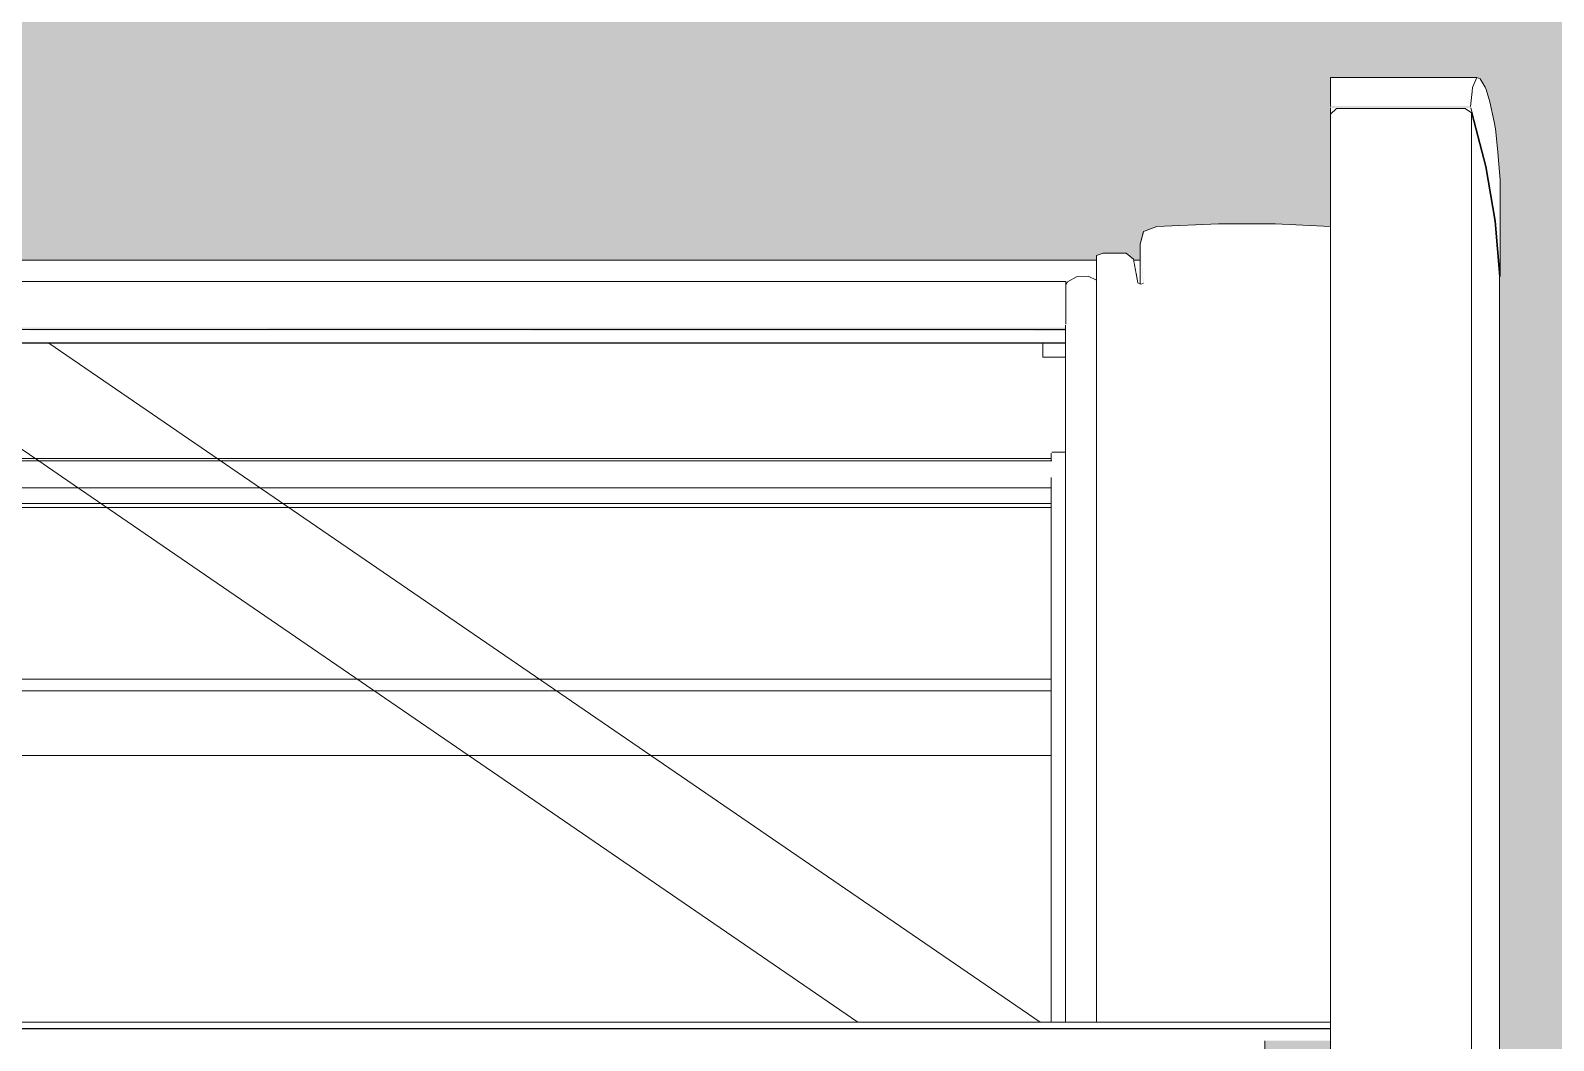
# Model space of a CAD drawing. Header units: metres. Extents: x -3 to 171, y -23 to 41.
# Drawn here: x 10.8153 to 11.251, y -0.8992 to -0.6103 of the extents above; entities that cross this region are included whole.
import ezdxf

# ---------------------------------------------------------------- set-up
doc = ezdxf.new("R2010")
doc.units = ezdxf.units.M
doc.header["$MEASUREMENT"] = 0
doc.set_wipeout_variables(frame=1)
doc.linetypes.add('Schnittlinie', pattern=[0.006, 0.003, -0.0015, 0, -0.0015])
doc.linetypes.add('Wipeout_Contour', pattern=[1, 0, -1])
for name, color, linetype in [('6._Dach PP STG1_1_310 Dachkonstruktion massiv', 7, 'Continuous'), ('6._Dach PP STG1_1_320 Dachstuhl', 7, 'Continuous'), ('6._Dach PP STG1_1_325 Dachfenster', 7, 'Continuous'), ('6._Dach PP STG1_1_330 Dachaufbau', 7, 'Continuous'), ('6._Dach PP STG1_1_851 Marker Schnitt', 7, 'Continuous')]:
    doc.layers.add(name, color=color, linetype=linetype)

msp = doc.modelspace()

# ---------------------------------------------------------------- linework, layer by layer
at = {"layer": '6._Dach PP STG1_1_310 Dachkonstruktion massiv', "color": 7, "linetype": 'Continuous', "lineweight": 18, "ltscale": 1000, "flags": 128}
for points in [[(11.16835, -0.83512), (7.80835, -0.83512)], [(11.16835, -1.47553), (11.16835, -0.83512)]]:
    msp.add_lwpolyline(points, dxfattribs=at)
at = {"layer": '6._Dach PP STG1_1_325 Dachfenster', "color": 7, "linetype": 'Continuous', "lineweight": 13, "ltscale": 1000, "true_color": 0xf4f4f4, "flags": 128}
msp.add_lwpolyline([(11.1073, -0.85476), (10.5127, -0.85476)], dxfattribs=at)

# ---------------------------------------------------------------- wipeouts: each hides what was drawn before it
at = {"color": 254, "linetype": 'Wipeout_Contour', "lineweight": 0, "ltscale": 38.158556}
msp.add_wipeout([(11.16835, -0.73222), (7.80835, -0.73222), (7.80835, -0.76511), (11.16835, -0.76511)], dxfattribs=at).dxf.layer = '6._Dach PP STG1_1_330 Dachaufbau'

# ---------------------------------------------------------------- next in the draw order: hatches: boundary and pattern name
at = {"layer": '6._Dach PP STG1_1_330 Dachaufbau', "linetype": 'Continuous', "lineweight": 0, "true_color": 0x000000}
h = msp.add_hatch(color=18, dxfattribs=at)
h.paths.add_polyline_path([(6.325, -0.39851), (6.325, -1.51148), (12.655, -1.51148), (12.655, -0.39851)])
h.paths.add_polyline_path([(7.80835, -1.24173), (7.80835, -0.73222), (11.16835, -0.73222), (11.16835, -1.24173)], flags=0)

# ---------------------------------------------------------------- next in the draw order: linework, layer by layer
at = {"layer": '6._Dach PP STG1_1_330 Dachaufbau', "color": 7, "linetype": 'Continuous', "lineweight": 18, "ltscale": 1000, "flags": 128}
msp.add_lwpolyline([(11.16835, -0.73222), (7.80835, -0.73222)], dxfattribs=at)

# ---------------------------------------------------------------- next in the draw order: wipeouts: each hides what was drawn before it
at = {"color": 254, "linetype": 'Wipeout_Contour', "lineweight": 0, "ltscale": 44.875199}
msp.add_wipeout([(11.1872, -0.67429), (11.1713, -0.67361), (11.1713, -0.89401), (11.1872, -0.89401)], dxfattribs=at).dxf.layer = '6._Dach PP STG1_1_325 Dachfenster'
at = {"color": 254, "linetype": 'Wipeout_Contour', "lineweight": 0, "ltscale": 43.378196}
msp.add_wipeout([(10.5085, -0.68952), (10.5085, -0.69273), (11.1115, -0.69273), (11.1115, -0.68952)], dxfattribs=at).dxf.layer = '6._Dach PP STG1_1_325 Dachfenster'
at = {"color": 254, "linetype": 'Wipeout_Contour', "lineweight": 0, "ltscale": 43.379979}
msp.add_wipeout([(10.5086, -0.69624), (10.5086, -0.69965), (11.1114, -0.69965), (11.1114, -0.69624)], dxfattribs=at).dxf.layer = '6._Dach PP STG1_1_325 Dachfenster'
at = {"color": 254, "linetype": 'Wipeout_Contour', "lineweight": 0, "ltscale": 38.186837}
msp.add_wipeout([(11.16835, -0.8121), (7.80835, -0.8121), (7.80835, -0.83559), (11.16835, -0.83559)], dxfattribs=at).dxf.layer = '6._Dach PP STG1_1_330 Dachaufbau'

# ---------------------------------------------------------------- next in the draw order: linework, layer by layer
at = {"layer": '6._Dach PP STG1_1_320 Dachstuhl', "color": 7, "linetype": 'Continuous', "lineweight": 18, "ltscale": 1000, "flags": 128}
for points in [[(11.16835, -0.83559), (7.80835, -0.83559)], [(11.16835, -1.32645), (11.16835, -0.83559)]]:
    msp.add_lwpolyline(points, dxfattribs=at)
at = {"layer": '6._Dach PP STG1_1_325 Dachfenster', "color": 7, "linetype": 'Continuous', "lineweight": 13, "ltscale": 1000, "true_color": 0xf4f4f4, "flags": 128}
msp.add_lwpolyline([(10.5127, -0.83465), (11.1073, -0.83465)], dxfattribs=at)
at = {"layer": '6._Dach PP STG1_1_330 Dachaufbau', "color": 7, "linetype": 'Continuous', "lineweight": 18, "ltscale": 1000, "flags": 128}
msp.add_lwpolyline([(7.80835, -0.83559), (11.16835, -0.83559)], dxfattribs=at)

# ---------------------------------------------------------------- next in the draw order: wipeouts: each hides what was drawn before it
at = {"color": 254, "linetype": 'Wipeout_Contour', "lineweight": 0, "ltscale": 32.766144}
msp.add_wipeout([(10.5086, -0.69584), (11.1114, -0.69584), (10.5086, -0.69537)], dxfattribs=at).dxf.layer = '6._Dach PP STG1_1_325 Dachfenster'
at = {"color": 254, "linetype": 'Wipeout_Contour', "lineweight": 0, "ltscale": 38.173574}
msp.add_wipeout([(11.16835, -0.76511), (7.80835, -0.76511), (7.80835, -0.8121), (11.16835, -0.8121)], dxfattribs=at).dxf.layer = '6._Dach PP STG1_1_330 Dachaufbau'

# ---------------------------------------------------------------- next in the draw order: linework, layer by layer
at = {"layer": '6._Dach PP STG1_1_330 Dachaufbau', "color": 7, "linetype": 'Continuous', "lineweight": 18, "ltscale": 1000, "flags": 128}
msp.add_lwpolyline([(11.16835, -1.24173), (11.16835, -0.73222)], dxfattribs=at)
at = {"layer": '6._Dach PP STG1_1_851 Marker Schnitt', "color": 7, "linetype": 'Schnittlinie', "lineweight": 13, "ltscale": 1000}
msp.add_line((11.13, 4.805), (11.13, -5.77409), dxfattribs=at)

# ---------------------------------------------------------------- next in the draw order: wipeouts: each hides what was drawn before it
at = {"color": 254, "linetype": 'Wipeout_Contour', "lineweight": 0, "ltscale": 32.766252}
msp.add_wipeout([(10.5086, -0.69624), (11.1114, -0.69624), (10.5086, -0.69584)], dxfattribs=at).dxf.layer = '6._Dach PP STG1_1_325 Dachfenster'

# ---------------------------------------------------------------- next in the draw order: wipeouts: each hides what was drawn before it
at = {"color": 254, "linetype": 'Wipeout_Contour', "lineweight": 0, "ltscale": 44.660429}
msp.add_wipeout([(11.1221, -0.89401), (11.1287, -0.89401), (11.1287, -0.674), (11.1221, -0.674)], dxfattribs=at).dxf.layer = '6._Dach PP STG1_1_325 Dachfenster'
at = {"color": 254, "linetype": 'Wipeout_Contour', "lineweight": 0, "ltscale": 65.046697}
msp.add_wipeout([(11.1115, -0.69344), (10.5085, -0.69344), (10.5085, -0.6943), (10.5086, -0.69537), (11.1114, -0.69537), (11.1114, -0.69458)], dxfattribs=at).dxf.layer = '6._Dach PP STG1_1_325 Dachfenster'

# ---------------------------------------------------------------- next in the draw order: wipeouts: each hides what was drawn before it
at = {"color": 254, "linetype": 'Wipeout_Contour', "lineweight": 0, "ltscale": 44.643573}
msp.add_wipeout([(11.1221, -0.674), (11.1202, -0.67466), (11.1202, -0.89401), (11.1221, -0.89401)], dxfattribs=at).dxf.layer = '6._Dach PP STG1_1_325 Dachfenster'
at = {"color": 254, "linetype": 'Wipeout_Contour', "lineweight": 0, "ltscale": 44.678053}
msp.add_wipeout([(11.1287, -0.89401), (11.1308, -0.89401), (11.1308, -0.67569), (11.1287, -0.674)], dxfattribs=at).dxf.layer = '6._Dach PP STG1_1_325 Dachfenster'
at = {"color": 254, "linetype": 'Wipeout_Contour', "lineweight": 0, "ltscale": 43.37869}
msp.add_wipeout([(10.5085, -0.69344), (11.1115, -0.69344), (11.1115, -0.69273), (10.5085, -0.69273)], dxfattribs=at).dxf.layer = '6._Dach PP STG1_1_325 Dachfenster'

# ---------------------------------------------------------------- next in the draw order: wipeouts: each hides what was drawn before it
at = {"color": 254, "linetype": 'Wipeout_Contour', "lineweight": 0, "ltscale": 43.374923}
msp.add_wipeout([(10.4998, -0.676), (10.4998, -0.67999), (11.1202, -0.67999), (11.1202, -0.676)], dxfattribs=at).dxf.layer = '6._Dach PP STG1_1_325 Dachfenster'
at = {"color": 254, "linetype": 'Wipeout_Contour', "lineweight": 0, "ltscale": 44.692929}
msp.add_wipeout([(11.1329, -0.68293), (11.1329, -0.89401), (11.1337, -0.89401), (11.1337, -0.68263)], dxfattribs=at).dxf.layer = '6._Dach PP STG1_1_325 Dachfenster'

# ---------------------------------------------------------------- next in the draw order: linework, layer by layer
at = {"layer": '6._Dach PP STG1_1_325 Dachfenster', "color": 7, "linetype": 'Continuous', "lineweight": 13, "ltscale": 1000, "flags": 128}
msp.add_lwpolyline([(10.4998, -0.676), (11.1202, -0.676)], dxfattribs=at)

# ---------------------------------------------------------------- next in the draw order: wipeouts: each hides what was drawn before it
at = {"color": 254, "linetype": 'Wipeout_Contour', "lineweight": 0, "ltscale": 151.694744}
msp.add_wipeout([(10.4998, -0.67999), (10.4998, -0.6817), (10.5022, -0.6806), (10.5053, -0.6807), (10.5081, -0.6822), (10.5085, -0.6831), (10.5085, -0.68212), (11.1115, -0.68212), (11.1115, -0.6831), (11.1119, -0.6822), (11.1147, -0.6807), (11.1178, -0.6806), (11.1202, -0.6817), (11.1202, -0.67999)], dxfattribs=at).dxf.layer = '6._Dach PP STG1_1_325 Dachfenster'
at = {"color": 254, "linetype": 'Wipeout_Contour', "lineweight": 0, "ltscale": 44.689759}
msp.add_wipeout([(11.1321, -0.68255), (11.1321, -0.89401), (11.1329, -0.89401), (11.1329, -0.68293)], dxfattribs=at).dxf.layer = '6._Dach PP STG1_1_325 Dachfenster'

# ---------------------------------------------------------------- next in the draw order: wipeouts: each hides what was drawn before it
at = {"color": 254, "linetype": 'Wipeout_Contour', "lineweight": 0, "ltscale": 44.698881}
msp.add_wipeout([(11.1357, -0.67577), (11.1337, -0.68263), (11.1337, -0.89401), (11.1357, -0.89401)], dxfattribs=at).dxf.layer = '6._Dach PP STG1_1_325 Dachfenster'
at = {"color": 254, "linetype": 'Wipeout_Contour', "lineweight": 0, "ltscale": 43.376541}
msp.add_wipeout([(10.5085, -0.68212), (10.5085, -0.68725), (11.1115, -0.68725), (11.1115, -0.68212)], dxfattribs=at).dxf.layer = '6._Dach PP STG1_1_325 Dachfenster'
at = {"color": 254, "linetype": 'Wipeout_Contour', "lineweight": 0, "ltscale": 44.63587}
msp.add_wipeout([(11.1178, -0.6806), (11.1178, -0.89401), (11.1202, -0.89401), (11.1202, -0.6817)], dxfattribs=at).dxf.layer = '6._Dach PP STG1_1_325 Dachfenster'

# ---------------------------------------------------------------- next in the draw order: wipeouts: each hides what was drawn before it
at = {"color": 254, "linetype": 'Wipeout_Contour', "lineweight": 0, "ltscale": 44.743881}
msp.add_wipeout([(11.1375, -0.67436), (11.1375, -0.89401), (11.1551, -0.89401), (11.1551, -0.67361)], dxfattribs=at).dxf.layer = '6._Dach PP STG1_1_325 Dachfenster'
at = {"color": 254, "linetype": 'Wipeout_Contour', "lineweight": 0, "ltscale": 44.686017}
msp.add_wipeout([(11.1308, -0.67569), (11.1308, -0.89401), (11.1321, -0.89401), (11.1321, -0.68255)], dxfattribs=at).dxf.layer = '6._Dach PP STG1_1_325 Dachfenster'
at = {"color": 254, "linetype": 'Wipeout_Contour', "lineweight": 0, "ltscale": 43.377479}
msp.add_wipeout([(10.5085, -0.68952), (11.1115, -0.68952), (11.1115, -0.68725), (10.5085, -0.68725)], dxfattribs=at).dxf.layer = '6._Dach PP STG1_1_325 Dachfenster'

# ---------------------------------------------------------------- next in the draw order: wipeouts: each hides what was drawn before it
at = {"color": 254, "linetype": 'Wipeout_Contour', "lineweight": 0, "ltscale": 44.705317}
msp.add_wipeout([(11.1357, -0.89401), (11.1375, -0.89401), (11.1375, -0.67436), (11.1357, -0.67577)], dxfattribs=at).dxf.layer = '6._Dach PP STG1_1_325 Dachfenster'
at = {"color": 254, "linetype": 'Wipeout_Contour', "lineweight": 0, "ltscale": 44.811104}
msp.add_wipeout([(11.1551, -0.89401), (11.1713, -0.89401), (11.1713, -0.67361), (11.1551, -0.67361)], dxfattribs=at).dxf.layer = '6._Dach PP STG1_1_325 Dachfenster'
at = {"color": 254, "linetype": 'Wipeout_Contour', "lineweight": 0, "ltscale": 67.436198}
msp.add_wipeout([(11.1114, -0.69458), (11.1114, -0.89401), (11.1119, -0.89401), (11.1119, -0.6822), (11.1115, -0.6831), (11.1115, -0.6943)], dxfattribs=at).dxf.layer = '6._Dach PP STG1_1_325 Dachfenster'

# ---------------------------------------------------------------- next in the draw order: wipeouts: each hides what was drawn before it
at = {"color": 254, "linetype": 'Wipeout_Contour', "lineweight": 0, "ltscale": 44.835992}
msp.add_wipeout([(11.1713, -0.66567), (11.1713, -0.67361), (11.1872, -0.67429), (11.1872, -0.66635)], dxfattribs=at).dxf.layer = '6._Dach PP STG1_1_325 Dachfenster'
at = {"color": 254, "linetype": 'Wipeout_Contour', "lineweight": 0, "ltscale": 34.023384}
msp.add_wipeout([(11.1327, -0.67149), (11.1327, -0.68284), (11.1336, -0.68268)], dxfattribs=at).dxf.layer = '6._Dach PP STG1_1_325 Dachfenster'
at = {"color": 254, "linetype": 'Wipeout_Contour', "lineweight": 0, "ltscale": 44.61322}
msp.add_wipeout([(11.1119, -0.6822), (11.1119, -0.89401), (11.1147, -0.89401), (11.1147, -0.6807)], dxfattribs=at).dxf.layer = '6._Dach PP STG1_1_325 Dachfenster'

# ---------------------------------------------------------------- next in the draw order: linework, layer by layer
at = {"layer": '6._Dach PP STG1_1_325 Dachfenster', "color": 7, "linetype": 'Continuous', "lineweight": 13, "ltscale": 1000, "flags": 128}
for points in [[(10.5085, -0.68212), (11.1115, -0.68212)], [(11.1115, -0.6943), (11.1115, -0.69344), (11.1115, -0.69273), (11.1115, -0.68952), (11.1115, -0.68725), (11.1115, -0.68212)], [(11.1115, -0.6831), (11.1119, -0.6822)], [(10.5086, -0.69584), (11.1114, -0.69584)]]:
    msp.add_lwpolyline(points, dxfattribs=at)

# ---------------------------------------------------------------- next in the draw order: wipeouts: each hides what was drawn before it
at = {"color": 254, "linetype": 'Wipeout_Contour', "lineweight": 0, "ltscale": 132.673336}
msp.add_wipeout([(11.22728, -0.63242), (11.1872, -0.63242), (11.1872, -0.63422), (11.1889, -0.63261), (11.2257, -0.63261), (11.2275, -0.63384), (11.2315, -0.64922), (11.2342, -0.66489), (11.2355, -0.68065), (11.2344, -0.66489), (11.2317, -0.64922), (11.2277, -0.63384)], dxfattribs=at).dxf.layer = '6._Dach PP STG1_1_325 Dachfenster'
at = {"color": 254, "linetype": 'Wipeout_Contour', "lineweight": 0, "ltscale": 44.95508}
msp.add_wipeout([(11.1327, -0.67149), (11.1337, -0.68254), (11.1357, -0.67577), (11.13372, -0.66792)], dxfattribs=at).dxf.layer = '6._Dach PP STG1_1_325 Dachfenster'
at = {"color": 254, "linetype": 'Wipeout_Contour', "lineweight": 0, "ltscale": 44.624721}
msp.add_wipeout([(11.1147, -0.6807), (11.1147, -0.89401), (11.1178, -0.89401), (11.1178, -0.6806)], dxfattribs=at).dxf.layer = '6._Dach PP STG1_1_325 Dachfenster'
at = {"color": 254, "linetype": 'Wipeout_Contour', "lineweight": 0, "ltscale": 43.34217}
msp.add_wipeout([(10.82058, -0.69974), (11.1041, -0.89401), (11.1114, -0.89401), (11.1114, -0.69974)], dxfattribs=at).dxf.layer = '6._Dach PP STG1_1_325 Dachfenster'

# ---------------------------------------------------------------- next in the draw order: linework, layer by layer
at = {"layer": '6._Dach PP STG1_1_325 Dachfenster', "color": 7, "linetype": 'Continuous', "lineweight": 13, "ltscale": 1000, "flags": 128}
for points in [[(11.1119, -0.6822), (11.1147, -0.6807)], [(11.1147, -0.6807), (11.1178, -0.6806)], [(11.1178, -0.6806), (11.1202, -0.6817)], [(11.1073, -0.73126), (11.1073, -0.73343)], [(11.1114, -0.73098), (11.1075, -0.73098)]]:
    msp.add_lwpolyline(points, dxfattribs=at)

# ---------------------------------------------------------------- next in the draw order: wipeouts: each hides what was drawn before it
at = {"color": 254, "linetype": 'Wipeout_Contour', "lineweight": 0, "ltscale": 33.272374}
msp.add_wipeout([(11.2277, -0.62777), (11.22719, -0.63204), (11.2277, -0.63384)], dxfattribs=at).dxf.layer = '6._Dach PP STG1_1_325 Dachfenster'
at = {"color": 254, "linetype": 'Wipeout_Contour', "lineweight": 0, "ltscale": 56.37077}
msp.add_wipeout([(11.23493, -0.64404), (11.2344, -0.63845), (11.2344, -0.66489), (11.2357, -0.68065), (11.2357, -0.65301)], dxfattribs=at).dxf.layer = '6._Dach PP STG1_1_325 Dachfenster'
at = {"color": 254, "linetype": 'Wipeout_Contour', "lineweight": 0, "ltscale": 32.979145}
msp.add_wipeout([(11.1337, -0.66783), (11.1375, -0.67436), (11.1375, -0.66642)], dxfattribs=at).dxf.layer = '6._Dach PP STG1_1_325 Dachfenster'
at = {"color": 254, "linetype": 'Wipeout_Contour', "lineweight": 0, "ltscale": 43.408897}
msp.add_wipeout([(10.79942, -0.69974), (10.5159, -0.89401), (11.1041, -0.89401), (10.82058, -0.69974)], dxfattribs=at).dxf.layer = '6._Dach PP STG1_1_325 Dachfenster'

# ---------------------------------------------------------------- next in the draw order: linework, layer by layer
at = {"layer": '6._Dach PP STG1_1_325 Dachfenster', "color": 7, "linetype": 'Continuous', "lineweight": 13, "ltscale": 1000, "flags": 128}
for points in [[(10.5086, -0.69965), (11.1114, -0.69965)], [(10.5086, -0.69974), (11.1114, -0.69974)], [(11.1049, -0.69982), (11.1049, -0.70059)], [(11.1049, -0.7038), (11.1049, -0.70059)], [(11.1114, -0.7038), (11.1049, -0.7038)], [(10.51257, -0.73343), (11.10743, -0.73343)], [(10.5127, -0.73275), (11.1073, -0.73275)], [(10.5127, -0.7411), (11.1073, -0.7411)], [(10.5127, -0.74563), (11.1073, -0.74563)], [(10.5127, -0.74673), (11.1073, -0.74673)], [(10.5127, -0.79585), (11.1073, -0.79585)], [(10.5127, -0.79923), (11.1073, -0.79923)], [(10.5127, -0.81769), (11.1073, -0.81769)]]:
    msp.add_lwpolyline(points, dxfattribs=at)

# ---------------------------------------------------------------- next in the draw order: wipeouts: each hides what was drawn before it
at = {"color": 254, "linetype": 'Wipeout_Contour', "lineweight": 0, "ltscale": 90.05812}
msp.add_wipeout([(11.2277, -0.62777), (11.2277, -0.63384), (11.2317, -0.64922), (11.2317, -0.6272), (11.2314, -0.6265), (11.23, -0.62414), (11.22903, -0.62373), (11.22782, -0.62659)], dxfattribs=at).dxf.layer = '6._Dach PP STG1_1_325 Dachfenster'
at = {"color": 254, "linetype": 'Wipeout_Contour', "lineweight": 0, "ltscale": 33.489861}
msp.add_wipeout([(11.1337, -0.66783), (11.1357, -0.67577), (11.1375, -0.67436)], dxfattribs=at).dxf.layer = '6._Dach PP STG1_1_325 Dachfenster'

# ---------------------------------------------------------------- next in the draw order: linework, layer by layer
at = {"layer": '6._Dach PP STG1_1_325 Dachfenster', "color": 7, "linetype": 'Continuous', "lineweight": 13, "ltscale": 1000, "flags": 128}
msp.add_lwpolyline([(11.1327, -0.67149), (11.1337, -0.66783)], dxfattribs=at)

# ---------------------------------------------------------------- next in the draw order: wipeouts: each hides what was drawn before it
at = {"color": 254, "linetype": 'Wipeout_Contour', "lineweight": 0, "ltscale": 55.696669}
msp.add_wipeout([(11.22782, -0.62659), (11.1872, -0.62659), (11.1872, -0.63204), (11.22719, -0.63204), (11.2277, -0.62777)], dxfattribs=at).dxf.layer = '6._Dach PP STG1_1_325 Dachfenster'
at = {"color": 254, "linetype": 'Wipeout_Contour', "lineweight": 0, "ltscale": 67.277436}
msp.add_wipeout([(11.2327, -0.63076), (11.2317, -0.6272), (11.2317, -0.64922), (11.2344, -0.66489), (11.2344, -0.63845), (11.23401, -0.63647)], dxfattribs=at).dxf.layer = '6._Dach PP STG1_1_325 Dachfenster'
at = {"color": 254, "linetype": 'Wipeout_Contour', "lineweight": 0, "ltscale": 44.703133}
msp.add_wipeout([(11.1375, -0.66642), (11.1375, -0.67436), (11.1551, -0.67361), (11.1551, -0.66567)], dxfattribs=at).dxf.layer = '6._Dach PP STG1_1_325 Dachfenster'
at = {"color": 254, "linetype": 'Wipeout_Contour', "lineweight": 0, "ltscale": 44.247044}
msp.add_wipeout([(11.13086, -0.676), (11.13161, -0.67999), (11.1327, -0.67999), (11.1327, -0.676)], dxfattribs=at).dxf.layer = '6._Dach PP STG1_1_325 Dachfenster'

# ---------------------------------------------------------------- next in the draw order: linework, layer by layer
at = {"layer": '6._Dach PP STG1_1_325 Dachfenster', "color": 7, "linetype": 'Continuous', "lineweight": 13, "ltscale": 1000, "flags": 128}
for points in [[(11.1202, -0.67466), (11.1221, -0.674), (11.1287, -0.674)], [(11.1287, -0.674), (11.1308, -0.67569)], [(11.13086, -0.676), (11.1327, -0.676)]]:
    msp.add_lwpolyline(points, dxfattribs=at)

# ---------------------------------------------------------------- next in the draw order: wipeouts: each hides what was drawn before it
at = {"color": 254, "linetype": 'Wipeout_Contour', "lineweight": 0, "ltscale": 44.974534}
msp.add_wipeout([(11.22903, -0.62373), (11.1872, -0.62373), (11.1872, -0.62659), (11.22782, -0.62659)], dxfattribs=at).dxf.layer = '6._Dach PP STG1_1_325 Dachfenster'
at = {"color": 254, "linetype": 'Wipeout_Contour', "lineweight": 0, "ltscale": 44.930033}
msp.add_wipeout([(11.1872, -0.63422), (11.1872, -1.03016), (11.1889, -1.03016), (11.1889, -0.63261)], dxfattribs=at).dxf.layer = '6._Dach PP STG1_1_325 Dachfenster'
at = {"color": 254, "linetype": 'Wipeout_Contour', "lineweight": 0, "ltscale": 91.427213}
msp.add_wipeout([(11.2275, -0.63384), (11.2275, -1.03123), (11.2277, -1.0319), (11.22811, -1.03349), (11.2285, -1.03411), (11.2296, -1.03671), (11.2315, -1.04422), (11.2315, -0.64922)], dxfattribs=at).dxf.layer = '6._Dach PP STG1_1_325 Dachfenster'
at = {"color": 254, "linetype": 'Wipeout_Contour', "lineweight": 0, "ltscale": 44.777973}
msp.add_wipeout([(11.1551, -0.66567), (11.1551, -0.67361), (11.1713, -0.67361), (11.1713, -0.66567)], dxfattribs=at).dxf.layer = '6._Dach PP STG1_1_325 Dachfenster'
at = {"color": 254, "linetype": 'Wipeout_Contour', "lineweight": 0, "ltscale": 45.125621}
msp.add_wipeout([(11.2342, -0.66489), (11.2342, -1.05607), (11.2355, -1.06427), (11.2355, -0.68065)], dxfattribs=at).dxf.layer = '6._Dach PP STG1_1_325 Dachfenster'
at = {"color": 254, "linetype": 'Wipeout_Contour', "lineweight": 0, "ltscale": 44.202531}
msp.add_wipeout([(11.1327, -0.67999), (11.13161, -0.67999), (11.1321, -0.68255), (11.1327, -0.68284)], dxfattribs=at).dxf.layer = '6._Dach PP STG1_1_325 Dachfenster'

# ---------------------------------------------------------------- next in the draw order: linework, layer by layer
at = {"layer": '6._Dach PP STG1_1_325 Dachfenster', "color": 7, "linetype": 'Continuous', "lineweight": 13, "ltscale": 1000, "flags": 128}
for points in [[(11.22903, -0.62373), (11.1872, -0.62373)], [(11.1327, -0.68284), (11.1327, -0.67149)], [(11.1308, -0.67569), (11.1321, -0.68255)], [(11.1321, -0.68255), (11.1329, -0.68293)], [(11.1329, -0.68293), (11.1336, -0.68268)]]:
    msp.add_lwpolyline(points, dxfattribs=at)

# ---------------------------------------------------------------- next in the draw order: wipeouts: each hides what was drawn before it
at = {"color": 254, "linetype": 'Wipeout_Contour', "lineweight": 0, "ltscale": 45.006758}
msp.add_wipeout([(11.1889, -1.03016), (11.2257, -1.03016), (11.2257, -0.63261), (11.1889, -0.63261)], dxfattribs=at).dxf.layer = '6._Dach PP STG1_1_325 Dachfenster'
at = {"color": 254, "linetype": 'Wipeout_Contour', "lineweight": 0, "ltscale": 56.140596}
msp.add_wipeout([(11.2315, -0.64922), (11.2315, -1.04422), (11.2337, -1.05292), (11.2342, -1.05607), (11.2342, -0.66489)], dxfattribs=at).dxf.layer = '6._Dach PP STG1_1_325 Dachfenster'

# ---------------------------------------------------------------- next in the draw order: linework, layer by layer
at = {"layer": '6._Dach PP STG1_1_325 Dachfenster', "color": 7, "linetype": 'Continuous', "lineweight": 13, "ltscale": 1000, "flags": 128}
for points in [[(11.1872, -0.63204), (11.1872, -0.62659), (11.1872, -0.62373)], [(11.1872, -0.63422), (11.1872, -0.63242)], [(11.1889, -0.63261), (11.1872, -0.63422)], [(11.2357, -0.68065), (11.2357, -0.65301)], [(11.1337, -0.66783), (11.1375, -0.66642), (11.1551, -0.66567), (11.1713, -0.66567), (11.1872, -0.66635)], [(11.2355, -0.68065), (11.2355, -1.06427)]]:
    msp.add_lwpolyline(points, dxfattribs=at)

# ---------------------------------------------------------------- next in the draw order: wipeouts: each hides what was drawn before it
at = {"color": 254, "linetype": 'Wipeout_Contour', "lineweight": 0, "ltscale": 56.102779}
msp.add_wipeout([(11.2257, -0.63261), (11.2257, -1.03016), (11.22717, -1.03016), (11.2275, -1.03123), (11.2275, -0.63384)], dxfattribs=at).dxf.layer = '6._Dach PP STG1_1_325 Dachfenster'
at = {"color": 254, "linetype": 'Wipeout_Contour', "lineweight": 0, "ltscale": 43.440064}
msp.add_wipeout([(11.1872, -0.89401), (10.4328, -0.89401), (10.4328, -0.89575), (11.1872, -0.89575)], dxfattribs=at).dxf.layer = '6._Dach PP STG1_1_325 Dachfenster'

# ---------------------------------------------------------------- next in the draw order: linework, layer by layer
at = {"layer": '6._Dach PP STG1_1_325 Dachfenster', "color": 7, "linetype": 'Continuous', "lineweight": 13, "ltscale": 1000, "flags": 128}
for points in [[(11.22719, -0.63204), (11.2277, -0.62777), (11.22782, -0.62659), (11.22903, -0.62373), (11.23, -0.62414), (11.2314, -0.6265), (11.2317, -0.6272), (11.2327, -0.63076), (11.23401, -0.63647), (11.2344, -0.63845), (11.23493, -0.64404), (11.2357, -0.65301)], [(11.2257, -0.63261), (11.1889, -0.63261)], [(11.2275, -0.63384), (11.2257, -0.63261)], [(11.2357, -0.68065), (11.2344, -0.66489), (11.2317, -0.64922), (11.2277, -0.63384), (11.22728, -0.63242)], [(11.2275, -0.63384), (11.2275, -1.03123)], [(11.2355, -0.68065), (11.2342, -0.66489), (11.2315, -0.64922), (11.2275, -0.63384)]]:
    msp.add_lwpolyline(points, dxfattribs=at)

# ---------------------------------------------------------------- next in the draw order: wipeouts: each hides what was drawn before it
at = {"color": 254, "linetype": 'Wipeout_Contour', "lineweight": 0, "ltscale": 43.440508}
msp.add_wipeout([(10.4328, -0.89593), (10.4328, -0.89652), (11.1872, -0.89652), (11.1872, -0.89593)], dxfattribs=at).dxf.layer = '6._Dach PP STG1_1_325 Dachfenster'

# ---------------------------------------------------------------- next in the draw order: wipeouts: each hides what was drawn before it
at = {"color": 254, "linetype": 'Wipeout_Contour', "lineweight": 0, "ltscale": 43.441267}
msp.add_wipeout([(10.4328, -0.89768), (10.4328, -0.89922), (11.1872, -0.89922), (11.1872, -0.89768)], dxfattribs=at).dxf.layer = '6._Dach PP STG1_1_325 Dachfenster'

# ---------------------------------------------------------------- next in the draw order: wipeouts: each hides what was drawn before it
at = {"color": 254, "linetype": 'Wipeout_Contour', "lineweight": 0, "ltscale": 32.74585}
msp.add_wipeout([(10.4328, -0.89593), (11.1872, -0.89593), (10.4328, -0.89575)], dxfattribs=at).dxf.layer = '6._Dach PP STG1_1_325 Dachfenster'

# ---------------------------------------------------------------- next in the draw order: linework, layer by layer
at = {"layer": '6._Dach PP STG1_1_325 Dachfenster', "color": 7, "linetype": 'Continuous', "lineweight": 13, "ltscale": 1000, "flags": 128}
for points in [[(11.1202, -0.67466), (11.1202, -0.89401)], [(11.1114, -0.69458), (11.1114, -0.89401)], [(10.82058, -0.69974), (11.1041, -0.89401)], [(10.81, -0.7282), (10.81764, -0.73343), (10.82413, -0.73788), (11.05199, -0.89401)], [(11.1073, -0.73814), (11.1073, -0.89401)], [(11.1872, -0.89401), (10.4328, -0.89401)]]:
    msp.add_lwpolyline(points, dxfattribs=at)

# ---------------------------------------------------------------- next in the draw order: wipeouts: each hides what was drawn before it
at = {"color": 254, "linetype": 'Wipeout_Contour', "lineweight": 0, "ltscale": 43.440808}
msp.add_wipeout([(10.4328, -0.89652), (10.4328, -0.89768), (11.1872, -0.89768), (11.1872, -0.89652)], dxfattribs=at).dxf.layer = '6._Dach PP STG1_1_325 Dachfenster'

# ---------------------------------------------------------------- next in the draw order: linework, layer by layer
at = {"layer": '6._Dach PP STG1_1_325 Dachfenster', "color": 7, "linetype": 'Continuous', "lineweight": 13, "ltscale": 1000, "flags": 128}
for points in [[(11.1872, -0.63422), (11.1872, -1.03016)], [(11.1872, -0.89575), (10.4328, -0.89575)]]:
    msp.add_lwpolyline(points, dxfattribs=at)

doc.saveas('drawing.dxf')
